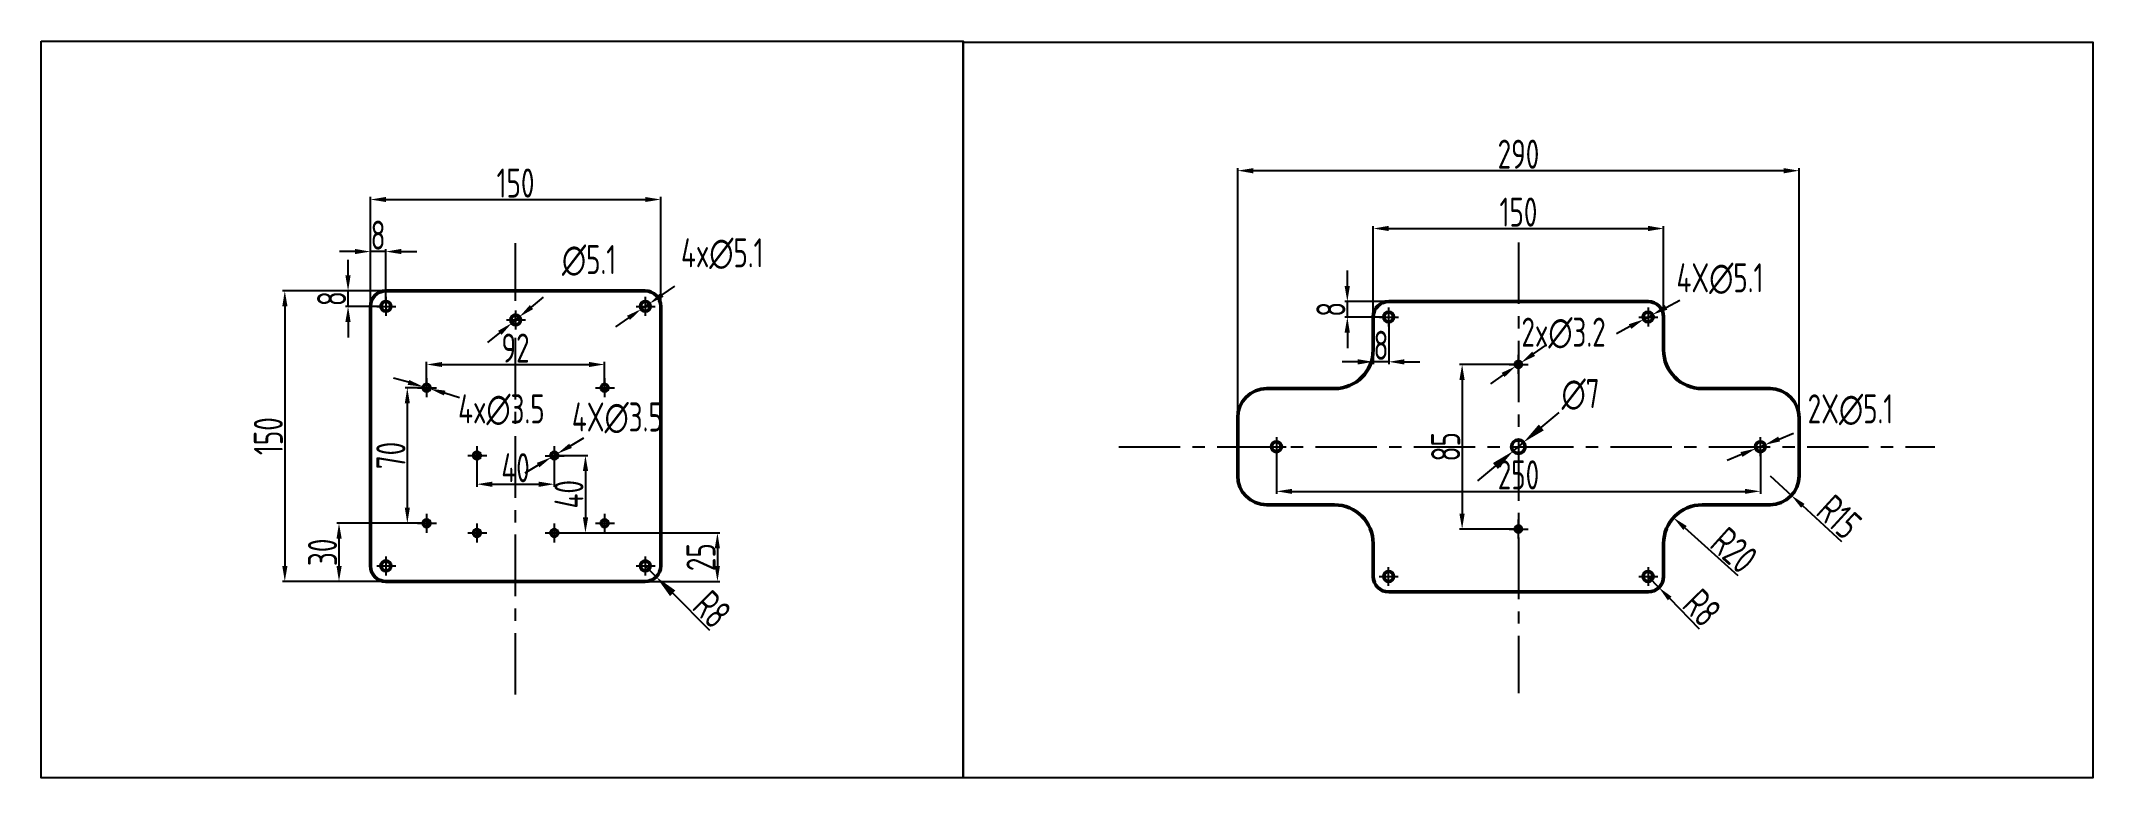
# Model space of a CAD drawing. Header units: millimetres. Extents: x 3110 to 6715, y 2824 to 6057.
# Drawn here: x 3110 to 4170, y 2824 to 3205 of the extents above; entities outside this region: 1.
import ezdxf

# ---------------------------------------------------------------- set-up
doc = ezdxf.new("R2010")
doc.units = ezdxf.units.MM
doc.linetypes.add('CENTER', pattern=[50.8, 31.75, -6.35, 6.35, -6.35])
doc.layers.get('0').update_dxf_attribs({"lineweight": 50})
doc.layers.add('中心线层', color=1, linetype='CENTER', lineweight=25)
doc.layers.add('标注层', color=3, linetype='Continuous', lineweight=25)
doc.layers.add('图框_外框线', color=7, linetype='Continuous')
doc.styles.get("Standard").update_dxf_attribs({"font": 'txt', "bigfont": 'gbcbig.shx'})
doc.styles.add('陈杰（2）', font='gbenor.shx', dxfattribs={"width": 0.8, "bigfont": 'gbcbig.shx'})
doc.dimstyles.new('ISO-25', dxfattribs={"dimtxt": 2.5, "dimasz": 2.5, "dimexe": 1.25, "dimexo": 0.625, "dimtad": 1, "dimtxsty": 'Standard', "dimcen": 2.5, "dimadec": 0, "dimazin": 0, "dimtfac": 1, "dimtmove": 0, "dimatfit": 3, "dimfxl": 1, "dimarcsym": 0})
doc.dimstyles.new('ISO-25$3', dxfattribs={"dimtxt": 15, "dimasz": 12, "dimexe": 1.25, "dimexo": 2, "dimgap": 1, "dimtad": 1, "dimtih": 1, "dimtoh": 1, "dimdsep": 46, "dimtxsty": '陈杰（2）', "dimcen": 2.5, "dimadec": 0, "dimazin": 0, "dimtfac": 1, "dimtmove": 2, "dimatfit": 3, "dimfxl": 1, "dimarcsym": 0})

# ---------------------------------------------------------------- blocks, each defined once
blk = doc.blocks.new('*D6')
at = {"layer": 'Defpoints', "color": 0, "transparency": 16777216}
for p in [(3430, 3123), (3280, 3067.8), (3430, 3067.8)]:
    blk.add_point(p, dxfattribs=at)
at = {"layer": '标注层', "color": 0, "lineweight": -2, "transparency": 16777216}
for p, q in [((3280, 3069.8), (3280, 3124.3)), ((3288, 3123), (3422, 3123)), ((3430, 3069.8), (3430, 3124.3))]:
    blk.add_line(p, q, dxfattribs=at)
at = {"layer": '标注层', "color": 0, "transparency": 16777216}
for points in [[(3288, 3124.3), (3288, 3121.7), (3280, 3123)], [(3422, 3124.3), (3422, 3121.7), (3430, 3123)]]:
    blk.add_solid(points, dxfattribs=at)
at = {"layer": '标注层', "color": 0, "transparency": 16777216, "insert": (3355, 3131.5), "char_height": 15, "attachment_point": 5, "style": '陈杰（2）'}
blk.add_mtext('150', dxfattribs=at)
blk = doc.blocks.new('*D7')
at = {"layer": 'Defpoints', "color": 0, "transparency": 16777216}
for p in [(3288, 3075.8), (3235.8, 2925.8), (3288, 2925.8)]:
    blk.add_point(p, dxfattribs=at)
at = {"layer": '标注层', "color": 0, "lineweight": -2, "transparency": 16777216}
for p, q in [((3286, 3075.8), (3234.6, 3075.8)), ((3235.8, 3067.8), (3235.8, 2933.8)), ((3286, 2925.8), (3234.6, 2925.8))]:
    blk.add_line(p, q, dxfattribs=at)
at = {"layer": '标注层', "color": 0, "transparency": 16777216}
for points in [[(3234.5, 3067.8), (3237.2, 3067.8), (3235.8, 3075.8)], [(3234.5, 2933.8), (3237.2, 2933.8), (3235.8, 2925.8)]]:
    blk.add_solid(points, dxfattribs=at)
at = {"layer": '标注层', "color": 0, "transparency": 16777216, "insert": (3227.3, 3000.8), "char_height": 15, "attachment_point": 5, "rotation": 90, "style": '陈杰（2）'}
blk.add_mtext('150', dxfattribs=at)
blk = doc.blocks.new('*D8')
at = {"layer": 'Defpoints', "color": 0, "transparency": 16777216}
for p in [(3401, 3037.8), (3309, 3025.8), (3401, 3025.8)]:
    blk.add_point(p, dxfattribs=at)
at = {"layer": '标注层', "color": 0, "lineweight": -2, "transparency": 16777216}
for p, q in [((3309, 3027.8), (3309, 3039.1)), ((3317, 3037.8), (3393, 3037.8)), ((3401, 3027.8), (3401, 3039.1))]:
    blk.add_line(p, q, dxfattribs=at)
at = {"layer": '标注层', "color": 0, "transparency": 16777216}
for points in [[(3317, 3039.1), (3317, 3036.5), (3309, 3037.8)], [(3393, 3039.1), (3393, 3036.5), (3401, 3037.8)]]:
    blk.add_solid(points, dxfattribs=at)
at = {"layer": '标注层', "color": 0, "transparency": 16777216, "insert": (3355, 3046.3), "char_height": 15, "attachment_point": 5, "style": '陈杰（2）'}
blk.add_mtext('92', dxfattribs=at)
blk = doc.blocks.new('圆中心基准')
at = {"layer": '中心线层'}
for p, q in [((3304.3, 3025.8), (3314.1, 3025.8)), ((3309, 3030.7), (3309, 3020.9))]:
    blk.add_line(p, q, dxfattribs=at)
blk = doc.blocks.new('*D11')
at = {"layer": 'Defpoints', "color": 0, "transparency": 16777216}
for p in [(3309, 3025.8), (3299.1, 2955.8), (3309, 2955.8)]:
    blk.add_point(p, dxfattribs=at)
at = {"layer": '标注层', "color": 0, "lineweight": -2, "transparency": 16777216}
for p, q in [((3307, 3025.8), (3297.9, 3025.8)), ((3299.1, 3017.8), (3299.1, 2963.8)), ((3307, 2955.8), (3297.9, 2955.8))]:
    blk.add_line(p, q, dxfattribs=at)
at = {"layer": '标注层', "color": 0, "transparency": 16777216}
for points in [[(3297.8, 3017.8), (3300.4, 3017.8), (3299.1, 3025.8)], [(3297.8, 2963.8), (3300.4, 2963.8), (3299.1, 2955.8)]]:
    blk.add_solid(points, dxfattribs=at)
at = {"layer": '标注层', "color": 0, "transparency": 16777216, "insert": (3290.6, 2990.8), "char_height": 15, "attachment_point": 5, "rotation": 90, "style": '陈杰（2）'}
blk.add_mtext('70', dxfattribs=at)
blk = doc.blocks.new('*D12')
at = {"layer": 'Defpoints', "color": 0, "transparency": 16777216}
for p in [(3309, 2955.8), (3263.8, 2925.8), (3288, 2925.8)]:
    blk.add_point(p, dxfattribs=at)
at = {"layer": '标注层', "color": 0, "lineweight": -2, "transparency": 16777216}
for p, q in [((3307, 2955.8), (3262.6, 2955.8)), ((3263.8, 2947.8), (3263.8, 2933.8)), ((3286, 2925.8), (3262.6, 2925.8))]:
    blk.add_line(p, q, dxfattribs=at)
at = {"layer": '标注层', "color": 0, "transparency": 16777216}
for points in [[(3262.5, 2947.8), (3265.2, 2947.8), (3263.8, 2955.8)], [(3262.5, 2933.8), (3265.2, 2933.8), (3263.8, 2925.8)]]:
    blk.add_solid(points, dxfattribs=at)
at = {"layer": '标注层', "color": 0, "transparency": 16777216, "insert": (3255.3, 2940.8), "char_height": 15, "attachment_point": 5, "rotation": 90, "style": '陈杰（2）'}
blk.add_mtext('30', dxfattribs=at)
blk = doc.blocks.new('*D13')
at = {"layer": 'Defpoints', "color": 0, "transparency": 16777216}
for p in [(3280, 3096.1), (3280, 3067.8), (3288, 3067.8)]:
    blk.add_point(p, dxfattribs=at)
at = {"layer": '标注层', "color": 0, "lineweight": -2, "transparency": 16777216}
for p, q in [((3272, 3096.1), (3264, 3096.1)), ((3280, 3069.8), (3280, 3097.4)), ((3288, 3096.1), (3280, 3096.1)), ((3288, 3069.8), (3288, 3097.4)), ((3296, 3096.1), (3304, 3096.1))]:
    blk.add_line(p, q, dxfattribs=at)
at = {"layer": '标注层', "color": 0, "transparency": 16777216}
for points in [[(3272, 3097.5), (3272, 3094.8), (3280, 3096.1)], [(3296, 3097.5), (3296, 3094.8), (3288, 3096.1)]]:
    blk.add_solid(points, dxfattribs=at)
at = {"layer": '标注层', "color": 0, "transparency": 16777216, "insert": (3284, 3104.6), "char_height": 15, "attachment_point": 5, "style": '陈杰（2）'}
blk.add_mtext('8', dxfattribs=at)
blk = doc.blocks.new('*D14')
at = {"layer": 'Defpoints', "color": 0, "transparency": 16777216}
for p in [(3268.5, 3075.8), (3288, 3075.8), (3288.2, 3067.8)]:
    blk.add_point(p, dxfattribs=at)
at = {"layer": '标注层', "color": 0, "lineweight": -2, "transparency": 16777216}
for p, q in [((3268.5, 3083.8), (3268.5, 3091.8)), ((3286, 3075.8), (3267.2, 3075.8)), ((3268.5, 3067.8), (3268.5, 3075.8)), ((3286.2, 3067.8), (3267.2, 3067.8)), ((3268.5, 3059.8), (3268.5, 3051.8))]:
    blk.add_line(p, q, dxfattribs=at)
at = {"layer": '标注层', "color": 0, "transparency": 16777216}
for points in [[(3267.1, 3083.8), (3269.8, 3083.8), (3268.5, 3075.8)], [(3267.1, 3059.8), (3269.8, 3059.8), (3268.5, 3067.8)]]:
    blk.add_solid(points, dxfattribs=at)
at = {"layer": '标注层', "color": 0, "transparency": 16777216, "insert": (3260, 3071.8), "char_height": 15, "attachment_point": 5, "rotation": 90, "style": '陈杰（2）'}
blk.add_mtext('8', dxfattribs=at)
blk = doc.blocks.new('*D15')
at = {"layer": 'Defpoints', "color": 0, "transparency": 16777216}
for p in [(3419.9, 3066.4), (3424.1, 3069.2)]:
    blk.add_point(p, dxfattribs=at)
at = {"layer": '标注层', "color": 0, "lineweight": -2, "transparency": 16777216}
for p, q in [((3430.7, 3073.8), (3437.3, 3078.3)), ((3419.9, 3066.4), (3424.1, 3069.2)), ((3413.3, 3061.9), (3406.7, 3057.3))]:
    blk.add_line(p, q, dxfattribs=at)
at = {"layer": '标注层', "color": 0, "transparency": 16777216}
for points in [[(3430, 3074.9), (3431.5, 3072.7), (3424.1, 3069.2)], [(3412.6, 3063), (3414.1, 3060.8), (3419.9, 3066.4)]]:
    blk.add_solid(points, dxfattribs=at)
at = {"layer": '标注层', "color": 0, "transparency": 16777216, "insert": (3461.8, 3095), "char_height": 15, "attachment_point": 5, "style": '陈杰（2）'}
blk.add_mtext('4x∅5.1', dxfattribs=at)
blk = doc.blocks.new('*D16')
at = {"layer": 'Defpoints', "color": 0, "transparency": 16777216}
for p in [(3353.1, 3059.2), (3357, 3062.4)]:
    blk.add_point(p, dxfattribs=at)
at = {"layer": '标注层', "color": 0, "lineweight": -2, "transparency": 16777216}
for p, q in [((3363.2, 3067.4), (3369.5, 3072.5)), ((3346.8, 3054.2), (3340.6, 3049.1)), ((3353.1, 3059.2), (3357, 3062.4))]:
    blk.add_line(p, q, dxfattribs=at)
at = {"layer": '标注层', "color": 0, "transparency": 16777216}
for points in [[(3362.4, 3068.5), (3364.1, 3066.4), (3357, 3062.4)], [(3346, 3055.2), (3347.7, 3053.1), (3353.1, 3059.2)]]:
    blk.add_solid(points, dxfattribs=at)
at = {"layer": '标注层', "color": 0, "transparency": 16777216, "insert": (3393, 3091.5), "char_height": 15, "attachment_point": 5, "style": '陈杰（2）'}
blk.add_mtext('∅5.1', dxfattribs=at)
blk = doc.blocks.new('*D17')
at = {"layer": 'Defpoints', "color": 0, "transparency": 16777216}
for p in [(3307.4, 3026.3), (3310.7, 3025.3)]:
    blk.add_point(p, dxfattribs=at)
at = {"layer": '标注层', "color": 0, "lineweight": -2, "transparency": 16777216}
for p, q in [((3299.7, 3028.6), (3292, 3030.8)), ((3307.4, 3026.3), (3310.7, 3025.3)), ((3318.4, 3023.1), (3326.1, 3020.8))]:
    blk.add_line(p, q, dxfattribs=at)
at = {"layer": '标注层', "color": 0, "transparency": 16777216}
for points in [[(3300.1, 3029.8), (3299.3, 3027.3), (3307.4, 3026.3)], [(3318.8, 3024.3), (3318, 3021.8), (3310.7, 3025.3)]]:
    blk.add_solid(points, dxfattribs=at)
at = {"layer": '标注层', "color": 0, "transparency": 16777216, "insert": (3347.7, 3014.4), "char_height": 15, "attachment_point": 5, "style": '陈杰（2）'}
blk.add_mtext('4x∅3.5', dxfattribs=at)
blk = doc.blocks.new('*D18')
at = {"layer": 'Defpoints', "color": 0, "transparency": 16777216}
for p in [(3335, 2992.6), (3375, 2992.6), (3375, 2976)]:
    blk.add_point(p, dxfattribs=at)
at = {"layer": '标注层', "color": 0, "lineweight": -2, "transparency": 16777216}
for p, q in [((3335, 2990.6), (3335, 2974.7)), ((3375, 2990.6), (3375, 2974.7)), ((3343, 2976), (3367, 2976))]:
    blk.add_line(p, q, dxfattribs=at)
at = {"layer": '标注层', "color": 0, "transparency": 16777216}
for points in [[(3343, 2977.3), (3343, 2974.6), (3335, 2976)], [(3367, 2977.3), (3367, 2974.6), (3375, 2976)]]:
    blk.add_solid(points, dxfattribs=at)
at = {"layer": '标注层', "color": 0, "transparency": 16777216, "insert": (3355, 2984.5), "char_height": 15, "attachment_point": 5, "style": '陈杰（2）'}
blk.add_mtext('40', dxfattribs=at)
blk = doc.blocks.new('*D19')
at = {"layer": 'Defpoints', "color": 0, "transparency": 16777216}
for p in [(3375, 2990.8), (3375, 2950.8), (3391.1, 2950.8)]:
    blk.add_point(p, dxfattribs=at)
at = {"layer": '标注层', "color": 0, "lineweight": -2, "transparency": 16777216}
for p, q in [((3377, 2990.8), (3392.4, 2990.8)), ((3391.1, 2982.8), (3391.1, 2958.8)), ((3377, 2950.8), (3392.4, 2950.8))]:
    blk.add_line(p, q, dxfattribs=at)
at = {"layer": '标注层', "color": 0, "transparency": 16777216}
for points in [[(3389.8, 2982.8), (3392.5, 2982.8), (3391.1, 2990.8)], [(3389.8, 2958.8), (3392.5, 2958.8), (3391.1, 2950.8)]]:
    blk.add_solid(points, dxfattribs=at)
at = {"layer": '标注层', "color": 0, "transparency": 16777216, "insert": (3382.6, 2970.8), "char_height": 15, "attachment_point": 5, "rotation": 90, "style": '陈杰（2）'}
blk.add_mtext('40', dxfattribs=at)
blk = doc.blocks.new('*D20')
at = {"layer": 'Defpoints', "color": 0, "transparency": 16777216}
for p in [(3375.2, 2950.8), (3355, 2925.8), (3459.3, 2925.8)]:
    blk.add_point(p, dxfattribs=at)
at = {"layer": '标注层', "color": 0, "lineweight": -2, "transparency": 16777216}
for p, q in [((3377.2, 2950.8), (3460.5, 2950.8)), ((3459.3, 2942.8), (3459.3, 2933.8)), ((3357, 2925.8), (3460.5, 2925.8))]:
    blk.add_line(p, q, dxfattribs=at)
at = {"layer": '标注层', "color": 0, "transparency": 16777216}
for points in [[(3457.9, 2942.8), (3460.6, 2942.8), (3459.3, 2950.8)], [(3457.9, 2933.8), (3460.6, 2933.8), (3459.3, 2925.8)]]:
    blk.add_solid(points, dxfattribs=at)
at = {"layer": '标注层', "color": 0, "transparency": 16777216, "insert": (3450.8, 2938.3), "char_height": 15, "attachment_point": 5, "rotation": 90, "style": '陈杰（2）'}
blk.add_mtext('25', dxfattribs=at)
blk = doc.blocks.new('*D21')
at = {"layer": 'Defpoints', "color": 0, "transparency": 16777216}
for p in [(3373.5, 2989.9), (3376.5, 2991.7)]:
    blk.add_point(p, dxfattribs=at)
at = {"layer": '标注层', "color": 0, "lineweight": -2, "transparency": 16777216}
for p, q in [((3383.4, 2995.8), (3390.3, 2999.9)), ((3373.5, 2989.9), (3376.5, 2991.7)), ((3366.7, 2985.8), (3359.8, 2981.7))]:
    blk.add_line(p, q, dxfattribs=at)
at = {"layer": '标注层', "color": 0, "transparency": 16777216}
for points in [[(3366, 2987), (3367.3, 2984.7), (3373.5, 2989.9)], [(3382.7, 2996.9), (3384.1, 2994.7), (3376.5, 2991.7)]]:
    blk.add_solid(points, dxfattribs=at)
at = {"layer": '标注层', "color": 0, "transparency": 16777216, "insert": (3407.6, 3010.2), "char_height": 15, "attachment_point": 5, "style": '陈杰（2）'}
blk.add_mtext('4X∅3.5', dxfattribs=at)
blk = doc.blocks.new('*D22')
at = {"layer": 'Defpoints', "color": 0, "transparency": 16777216}
for p in [(4018.1, 3137.9), (3728.1, 3010.3), (4018.1, 3010.3)]:
    blk.add_point(p, dxfattribs=at)
at = {"layer": '标注层', "color": 0, "lineweight": -2, "transparency": 16777216}
for p, q in [((3728.1, 3012.3), (3728.1, 3139.1)), ((3736.1, 3137.9), (4010.1, 3137.9)), ((4018.1, 3012.3), (4018.1, 3139.1))]:
    blk.add_line(p, q, dxfattribs=at)
at = {"layer": '标注层', "color": 0, "transparency": 16777216}
for points in [[(3736.1, 3139.2), (3736.1, 3136.5), (3728.1, 3137.9)], [(4010.1, 3139.2), (4010.1, 3136.5), (4018.1, 3137.9)]]:
    blk.add_solid(points, dxfattribs=at)
at = {"layer": '标注层', "color": 0, "transparency": 16777216, "insert": (3873.1, 3146.4), "char_height": 15, "attachment_point": 5, "style": '陈杰（2）'}
blk.add_mtext('290', dxfattribs=at)
blk = doc.blocks.new('*D23')
at = {"layer": 'Defpoints', "color": 0, "transparency": 16777216}
for p in [(3948.1, 3108), (3798.1, 3062.3), (3948.1, 3062.3)]:
    blk.add_point(p, dxfattribs=at)
at = {"layer": '标注层', "color": 0, "lineweight": -2, "transparency": 16777216}
for p, q in [((3798.1, 3064.3), (3798.1, 3109.3)), ((3806.1, 3108), (3940.1, 3108)), ((3948.1, 3064.3), (3948.1, 3109.3))]:
    blk.add_line(p, q, dxfattribs=at)
at = {"layer": '标注层', "color": 0, "transparency": 16777216}
for points in [[(3806.1, 3109.4), (3806.1, 3106.7), (3798.1, 3108)], [(3940.1, 3109.4), (3940.1, 3106.7), (3948.1, 3108)]]:
    blk.add_solid(points, dxfattribs=at)
at = {"layer": '标注层', "color": 0, "transparency": 16777216, "insert": (3873.1, 3116.5), "char_height": 15, "attachment_point": 5, "style": '陈杰（2）'}
blk.add_mtext('150', dxfattribs=at)
blk = doc.blocks.new('*D25')
at = {"layer": 'Defpoints', "color": 0, "transparency": 16777216}
for p in [(3784.7, 3070.3), (3806.1, 3070.3), (3806.1, 3062.3)]:
    blk.add_point(p, dxfattribs=at)
at = {"layer": '标注层', "color": 0, "lineweight": -2, "transparency": 16777216}
for p, q in [((3784.7, 3078.3), (3784.7, 3086.3)), ((3804.1, 3070.3), (3783.4, 3070.3)), ((3784.7, 3062.3), (3784.7, 3070.3)), ((3804.1, 3062.3), (3783.4, 3062.3)), ((3784.7, 3054.3), (3784.7, 3046.3))]:
    blk.add_line(p, q, dxfattribs=at)
at = {"layer": '标注层', "color": 0, "transparency": 16777216}
for points in [[(3783.3, 3078.3), (3786, 3078.3), (3784.7, 3070.3)], [(3783.3, 3054.3), (3786, 3054.3), (3784.7, 3062.3)]]:
    blk.add_solid(points, dxfattribs=at)
at = {"layer": '标注层', "color": 0, "transparency": 16777216, "insert": (3776.2, 3066.3), "char_height": 15, "attachment_point": 5, "rotation": 90, "style": '陈杰（2）'}
blk.add_mtext('8', dxfattribs=at)
blk = doc.blocks.new('*D26')
at = {"layer": 'Defpoints', "color": 0, "transparency": 16777216}
for p in [(3798.1, 3062.3), (3806.1, 3062.3), (3798.1, 3039.2)]:
    blk.add_point(p, dxfattribs=at)
at = {"layer": '标注层', "color": 0, "lineweight": -2, "transparency": 16777216}
for p, q in [((3798.1, 3060.3), (3798.1, 3037.9)), ((3806.1, 3060.3), (3806.1, 3037.9)), ((3790.1, 3039.2), (3782.1, 3039.2)), ((3806.1, 3039.2), (3798.1, 3039.2)), ((3814.1, 3039.2), (3822.1, 3039.2))]:
    blk.add_line(p, q, dxfattribs=at)
at = {"layer": '标注层', "color": 0, "transparency": 16777216}
for points in [[(3790.1, 3040.5), (3790.1, 3037.8), (3798.1, 3039.2)], [(3814.1, 3040.5), (3814.1, 3037.8), (3806.1, 3039.2)]]:
    blk.add_solid(points, dxfattribs=at)
at = {"layer": '标注层', "color": 0, "transparency": 16777216, "insert": (3802.1, 3047.7), "char_height": 15, "attachment_point": 5, "style": '陈杰（2）'}
blk.add_mtext('8', dxfattribs=at)
blk = doc.blocks.new('*D27')
at = {"layer": 'Defpoints', "color": 0, "transparency": 16777216}
for p in [(3422, 2933.8), (3427.7, 2928.1)]:
    blk.add_point(p, dxfattribs=at)
at = {"layer": '标注层', "color": 0, "lineweight": -2, "transparency": 16777216}
for p, q in [((3422, 2933.8), (3427.7, 2928.1)), ((3455.4, 2900.4), (3436.2, 2919.7))]:
    blk.add_line(p, q, dxfattribs=at)
at = {"layer": '标注层', "color": 0, "transparency": 16777216}
blk.add_solid([(3437.6, 2921.1), (3434.8, 2918.2), (3427.7, 2928.1)], dxfattribs=at)
at = {"layer": '标注层', "color": 0, "transparency": 16777216, "insert": (3456.5, 2911.4), "char_height": 15, "attachment_point": 5, "rotation": 314.9616, "style": '陈杰（2）'}
blk.add_mtext('R8', dxfattribs=at)
blk = doc.blocks.new('*D28')
at = {"layer": 'Defpoints', "color": 0, "transparency": 16777216}
for p in [(4003.1, 2980.3), (4014.1, 2970.2)]:
    blk.add_point(p, dxfattribs=at)
at = {"layer": '标注层', "color": 0, "lineweight": -2, "transparency": 16777216}
for p, q in [((4003.1, 2980.3), (4014.1, 2970.2)), ((4040.2, 2946.3), (4020, 2964.8))]:
    blk.add_line(p, q, dxfattribs=at)
at = {"layer": '标注层', "color": 0, "transparency": 16777216}
blk.add_solid([(4020.9, 2965.8), (4019.1, 2963.8), (4014.1, 2970.2)], dxfattribs=at)
at = {"layer": '标注层', "color": 0, "transparency": 16777216, "insert": (4038.8, 2959.1), "char_height": 15, "attachment_point": 5, "rotation": 317.525, "style": '陈杰（2）'}
blk.add_mtext('R15', dxfattribs=at)
blk = doc.blocks.new('*D29')
at = {"layer": 'Defpoints', "color": 0, "transparency": 16777216}
for p in [(3953.2, 2958.7), (3968.1, 2945.3)]:
    blk.add_point(p, dxfattribs=at)
at = {"layer": '标注层', "color": 0, "lineweight": -2, "transparency": 16777216}
blk.add_line((3986.6, 2928.6), (3959.1, 2953.4), dxfattribs=at)
at = {"layer": '标注层', "color": 0, "transparency": 16777216}
blk.add_solid([(3960, 2954.4), (3958.2, 2952.4), (3953.2, 2958.7)], dxfattribs=at)
at = {"layer": '标注层', "color": 0, "transparency": 16777216, "insert": (3984.5, 2941.9), "char_height": 15, "attachment_point": 5, "rotation": 318.0048, "style": '陈杰（2）'}
blk.add_mtext('R20', dxfattribs=at)
blk = doc.blocks.new('*D30')
at = {"layer": 'Defpoints', "color": 0, "transparency": 16777216}
for p in [(3940.1, 2928.3), (3945.7, 2922.6)]:
    blk.add_point(p, dxfattribs=at)
at = {"layer": '标注层', "color": 0, "lineweight": -2, "transparency": 16777216}
for p, q in [((3940.1, 2928.3), (3945.7, 2922.6)), ((3966.7, 2901.2), (3951.3, 2916.9))]:
    blk.add_line(p, q, dxfattribs=at)
at = {"layer": '标注层', "color": 0, "transparency": 16777216}
blk.add_solid([(3952.2, 2917.9), (3950.3, 2916), (3945.7, 2922.6)], dxfattribs=at)
at = {"layer": '标注层', "color": 0, "transparency": 16777216, "insert": (3967.9, 2912.2), "char_height": 15, "attachment_point": 5, "rotation": 314.5248, "style": '陈杰（2）'}
blk.add_mtext('R8', dxfattribs=at)
blk = doc.blocks.new('*D31')
at = {"layer": 'Defpoints', "color": 0, "transparency": 16777216}
for p in [(3748.1, 2995.3), (3998.1, 2995.3), (3998.1, 2972.3)]:
    blk.add_point(p, dxfattribs=at)
at = {"layer": '标注层', "color": 0, "lineweight": -2, "transparency": 16777216}
for p, q in [((3748.1, 2993.3), (3748.1, 2971)), ((3998.1, 2993.3), (3998.1, 2971)), ((3756.1, 2972.3), (3990.1, 2972.3))]:
    blk.add_line(p, q, dxfattribs=at)
at = {"layer": '标注层', "color": 0, "transparency": 16777216}
for points in [[(3756.1, 2973.6), (3756.1, 2971), (3748.1, 2972.3)], [(3990.1, 2973.6), (3990.1, 2971), (3998.1, 2972.3)]]:
    blk.add_solid(points, dxfattribs=at)
at = {"layer": '标注层', "color": 0, "transparency": 16777216, "insert": (3873.1, 2980.8), "char_height": 15, "attachment_point": 5, "style": '陈杰（2）'}
blk.add_mtext('250', dxfattribs=at)
blk = doc.blocks.new('*D32')
at = {"layer": 'Defpoints', "color": 0, "transparency": 16777216}
for p in [(3942.3, 3063.5), (3937.8, 3061.1)]:
    blk.add_point(p, dxfattribs=at)
at = {"layer": '标注层', "color": 0, "lineweight": -2, "transparency": 16777216}
for p, q in [((3937.8, 3061.1), (3942.3, 3063.5)), ((3949.4, 3067.3), (3956.4, 3071)), ((3930.7, 3057.4), (3923.7, 3053.6))]:
    blk.add_line(p, q, dxfattribs=at)
at = {"layer": '标注层', "color": 0, "transparency": 16777216}
for points in [[(3948.7, 3068.5), (3950, 3066.1), (3942.3, 3063.5)], [(3930.1, 3058.6), (3931.4, 3056.2), (3937.8, 3061.1)]]:
    blk.add_solid(points, dxfattribs=at)
at = {"layer": '标注层', "color": 0, "transparency": 16777216, "insert": (3977.2, 3082.1), "char_height": 15, "attachment_point": 5, "style": '陈杰（2）'}
blk.add_mtext('4X∅5.1', dxfattribs=at)
blk = doc.blocks.new('*D33')
at = {"layer": 'Defpoints', "color": 0, "transparency": 16777216}
for p in [(3995.7, 2994.4), (4000.4, 2996.3)]:
    blk.add_point(p, dxfattribs=at)
at = {"layer": '标注层', "color": 0, "lineweight": -2, "transparency": 16777216}
for p, q in [((4007.8, 2999.3), (4015.2, 3002.4)), ((3988.3, 2991.3), (3980.9, 2988.3)), ((3995.7, 2994.4), (4000.4, 2996.3))]:
    blk.add_line(p, q, dxfattribs=at)
at = {"layer": '标注层', "color": 0, "transparency": 16777216}
for points in [[(4007.3, 3000.6), (4008.3, 2998.1), (4000.4, 2996.3)], [(3987.8, 2992.6), (3988.8, 2990.1), (3995.7, 2994.4)]]:
    blk.add_solid(points, dxfattribs=at)
at = {"layer": '标注层', "color": 0, "transparency": 16777216, "insert": (4044.6, 3014.4), "char_height": 15, "attachment_point": 5, "style": '陈杰（2）'}
blk.add_mtext('2X∅5.1', dxfattribs=at)
blk = doc.blocks.new('*D34')
at = {"layer": 'Defpoints', "color": 0, "transparency": 16777216}
for p in [(3870.4, 2993.1), (3875.7, 2997.6)]:
    blk.add_point(p, dxfattribs=at)
at = {"layer": '标注层', "color": 0, "lineweight": -2, "transparency": 16777216}
for p, q in [((3884.9, 3005.3), (3894.1, 3013)), ((3870.4, 2993.1), (3875.7, 2997.6)), ((3861.2, 2985.4), (3852, 2977.7))]:
    blk.add_line(p, q, dxfattribs=at)
at = {"layer": '标注层', "color": 0, "transparency": 16777216}
for points in [[(3883.6, 3006.8), (3886.2, 3003.8), (3875.7, 2997.6)], [(3859.9, 2986.9), (3862.5, 2983.8), (3870.4, 2993.1)]]:
    blk.add_solid(points, dxfattribs=at)
at = {"layer": '标注层', "color": 0, "transparency": 16777216, "insert": (3905.2, 3022.3), "char_height": 15, "attachment_point": 5, "style": '陈杰（2）'}
blk.add_mtext('∅7', dxfattribs=at)
blk = doc.blocks.new('*D37')
at = {"layer": 'Defpoints', "color": 0, "transparency": 16777216}
for p in [(3873.1, 3037.8), (3844, 2952.8), (3873.1, 2952.8)]:
    blk.add_point(p, dxfattribs=at)
at = {"layer": '标注层', "color": 0, "lineweight": -2, "transparency": 16777216}
for p, q in [((3871.1, 3037.8), (3842.7, 3037.8)), ((3844, 3029.8), (3844, 2960.8)), ((3871.1, 2952.8), (3842.7, 2952.8))]:
    blk.add_line(p, q, dxfattribs=at)
at = {"layer": '标注层', "color": 0, "transparency": 16777216}
for points in [[(3842.6, 3029.8), (3845.3, 3029.8), (3844, 3037.8)], [(3842.6, 2960.8), (3845.3, 2960.8), (3844, 2952.8)]]:
    blk.add_solid(points, dxfattribs=at)
at = {"layer": '标注层', "color": 0, "transparency": 16777216, "insert": (3835.5, 2995.3), "char_height": 15, "attachment_point": 5, "rotation": 90, "style": '陈杰（2）'}
blk.add_mtext('85', dxfattribs=at)
blk = doc.blocks.new('*D38')
at = {"layer": 'Defpoints', "color": 0, "transparency": 16777216}
for p in [(3871.7, 3036.9), (3874.4, 3038.7)]:
    blk.add_point(p, dxfattribs=at)
at = {"layer": '标注层', "color": 0, "lineweight": -2, "transparency": 16777216}
for p, q in [((3880.9, 3043.3), (3887.5, 3047.9)), ((3865.2, 3032.4), (3858.6, 3027.8)), ((3871.7, 3036.9), (3874.4, 3038.7))]:
    blk.add_line(p, q, dxfattribs=at)
at = {"layer": '标注层', "color": 0, "transparency": 16777216}
for points in [[(3880.2, 3044.4), (3881.7, 3042.2), (3874.4, 3038.7)], [(3864.4, 3033.5), (3865.9, 3031.3), (3871.7, 3036.9)]]:
    blk.add_solid(points, dxfattribs=at)
at = {"layer": '标注层', "color": 0, "transparency": 16777216, "insert": (3896.4, 3054), "char_height": 15, "attachment_point": 5, "style": '陈杰（2）'}
blk.add_mtext('2x∅3.2', dxfattribs=at)

msp = doc.modelspace()

# ---------------------------------------------------------------- linework, layer by layer
at = {"color": 7, "linetype": 'Continuous'}
for p, q in [((3422.035, 3075.808), (3288.035, 3075.808)), ((3280.035, 3067.808), (3280.035, 2933.808)), ((3430.035, 2933.808), (3430.035, 3067.808)), ((3940.055, 3070.334), (3806.055, 3070.334)), ((3798.055, 3062.334), (3798.055, 3045.334)), ((3948.055, 3045.334), (3948.055, 3062.334)), ((3778.055, 3025.334), (3743.055, 3025.334)), ((3968.055, 3025.334), (4003.055, 3025.334)), ((3728.055, 3010.334), (3728.055, 2980.334)), ((4018.055, 3010.334), (4018.055, 2980.334)), ((3743.055, 2965.334), (3778.055, 2965.334)), ((4003.055, 2965.334), (3968.055, 2965.334)), ((3798.055, 2945.334), (3798.055, 2928.334)), ((3948.055, 2928.334), (3948.055, 2945.334)), ((3288.035, 2925.808), (3422.035, 2925.808)), ((3806.055, 2920.334), (3940.055, 2920.334))]:
    msp.add_line(p, q, dxfattribs=at)
for centre, radius in [((3288.035, 3067.808), 2.55), ((3422.035, 3067.808), 2.55), ((3806.055, 3062.334), 2.55), ((3940.055, 3062.334), 2.55), ((3355.035, 3060.808), 2.55), ((3309.035, 3025.808), 1.75), ((3401.035, 3025.808), 1.75), ((3335.035, 2990.808), 1.75), ((3375.035, 2990.808), 1.75), ((3748.055, 2995.334), 2.55), ((3873.055, 2995.334), 3.5), ((3998.055, 2995.334), 2.55), ((3309.035, 2955.808), 1.75), ((3401.035, 2955.808), 1.75), ((3335.035, 2950.808), 1.75), ((3375.035, 2950.808), 1.75), ((3288.035, 2933.808), 2.55), ((3422.035, 2933.808), 2.55), ((3806.055, 2928.334), 2.55), ((3940.055, 2928.334), 2.55)]:
    msp.add_circle(centre, radius, dxfattribs=at)
for centre in [(3873.055, 3037.834), (3873.055, 2952.834)]:
    msp.add_circle(centre, 1.6)
for centre, radius, start, end in [((3288.035, 3067.808), 8, 90, 180), ((3422.035, 3067.808), 8, 0, 90), ((3806.055, 3062.334), 8, 90, 180), ((3940.055, 3062.334), 8, 0, 90), ((3778.055, 3045.334), 20, 270, 0), ((3968.055, 3045.334), 20, 180, 270), ((3743.055, 3010.334), 15, 90, 180), ((4003.055, 3010.334), 15, 0, 90), ((3743.055, 2980.334), 15, 180, 270), ((4003.055, 2980.334), 15, 270, 0), ((3778.055, 2945.334), 20, 0, 90), ((3968.055, 2945.334), 20, 90, 180), ((3288.035, 2933.808), 8, 180, 270), ((3422.035, 2933.808), 8, 270, 0), ((3806.055, 2928.334), 8, 180, 270), ((3940.055, 2928.334), 8, 270, 0)]:
    msp.add_arc(centre, radius, start, end, dxfattribs=at)
at = {"layer": '中心线层'}
for p, q in [((3355.035, 2867.394), (3355.035, 3100.505)), ((3873.055, 3100.824), (3873.055, 2868.027)), ((3666.62, 2995.334), (4088.168, 2995.334))]:
    msp.add_line(p, q, dxfattribs=at)
at = {"layer": '图框_外框线'}
for points in [[(3109.88, 3204.823), (3586.184, 3204.823), (3586.184, 2824.304), (3109.88, 2824.304)], [(3586.184, 3204.304), (4169.88, 3204.304), (4169.88, 2824.304), (3586.184, 2824.304)]]:
    msp.add_lwpolyline(points, close=True, dxfattribs=at)

# ---------------------------------------------------------------- block references
at = {"layer": '中心线层'}
for p in [(3401.035, 3025.808), (-21, 42), (46, 35), (113, 42), (497.02, 36.525), (631.02, 36.525), (564.02, 12.025), (0, 0), (92, 0), (439.02, -30.475), (689.02, -30.475), (26, -35), (66, -35.093), (0, -70), (92, -70), (564.02, -72.975), (26, -75), (66, -75), (-21, -92), (113, -92), (496.864, -97.475), (631.02, -97.475)]:
    msp.add_blockref('圆中心基准', p, dxfattribs=at)

# ---------------------------------------------------------------- dimensions: what is measured, and where the dimension line sits
at = {"layer": '标注层'}
for base, p1, p2, picture, middle in [((4018.055, 3137.875), (3728.055, 3010.334), (4018.055, 3010.334), '*D22', (3873.055, 3137.875)), ((3998.055, 2972.29), (3748.055, 2995.334), (3998.055, 2995.334), '*D31', (3873.055, 2972.29))]:
    dim = msp.add_linear_dim(base=base, p1=p1, p2=p2, dimstyle='ISO-25', override={"dimtxt": 15, "dimasz": 8, "dimexo": 2, "dimgap": 1, "dimdsep": 46, "dimtxsty": '陈杰（2）'}, dxfattribs=at)
    dim.commit()
    dim.dimension.update_dxf_attribs({"geometry": picture, "text_midpoint": middle, "dimtype": 160})
for base, p1, p2, picture, middle in [((3430.035, 3123.009), (3280.035, 3067.808), (3430.035, 3067.808), '*D6', (3355.035, 3131.509)), ((3948.055, 3108.027), (3798.055, 3062.334), (3948.055, 3062.334), '*D23', (3873.055, 3116.527)), ((3280.035, 3096.128), (3288.035, 3067.808), (3280.035, 3067.808), '*D13', (3284.035, 3104.628)), ((3401.035, 3037.815), (3309.035, 3025.808), (3401.035, 3025.808), '*D8', (3355.035, 3046.315)), ((3798.055, 3039.175), (3806.055, 3062.334), (3798.055, 3062.334), '*D26', (3802.055, 3047.675)), ((3375.035, 2975.967), (3335.035, 2992.558), (3375.035, 2992.558), '*D18', (3355.035, 2984.467))]:
    dim = msp.add_linear_dim(base=base, p1=p1, p2=p2, dimstyle='ISO-25', override={"dimtxt": 15, "dimasz": 8, "dimexo": 2, "dimgap": 1, "dimdsep": 46, "dimtxsty": '陈杰（2）'}, dxfattribs=at)
    dim.commit()
    dim.dimension.update_dxf_attribs({"geometry": picture, "text_midpoint": middle})
dim = msp.add_diameter_dim_2p(p1=(3353.053, 3059.205), p2=(3357.017, 3062.412), dimstyle='ISO-25$3', override={"dimasz": 8}, dxfattribs=at)
dim.commit()
dim.dimension.update_dxf_attribs({"geometry": '*D16', "text_midpoint": (3392.979, 3091.508), "dimtype": 163})
for p1, p2, text, picture, middle in [((3419.93, 3066.369), (3424.14, 3069.248), '4x<>', '*D15', (3461.814, 3095.016)), ((3937.803, 3061.137), (3942.307, 3063.53), '4X<>', '*D32', (3977.163, 3082.056)), ((3871.74, 3036.923), (3874.37, 3038.745), '2x<>', '*D38', (3896.362, 3053.979)), ((3307.356, 3026.303), (3310.713, 3025.313), '4x<>', '*D17', (3347.671, 3014.413)), ((3995.696, 2994.365), (4000.414, 2996.302), '2X<>', '*D33', (4044.605, 3014.442)), ((3373.531, 2989.913), (3376.539, 2991.704), '4X<>', '*D21', (3407.567, 3010.18))]:
    dim = msp.add_diameter_dim_2p(p1=p1, p2=p2, text=text, dimstyle='ISO-25$3', override={"dimasz": 8}, dxfattribs=at)
    dim.commit()
    dim.dimension.update_dxf_attribs({"geometry": picture, "text_midpoint": middle, "dimtype": 163})
for base, p1, p2, picture, middle in [((3268.459, 3075.808), (3288.191, 3067.808), (3288.035, 3075.808), '*D14', (3259.959, 3071.808)), ((3784.668, 3070.334), (3806.055, 3062.334), (3806.055, 3070.334), '*D25', (3776.168, 3066.334)), ((3235.828, 2925.808), (3288.035, 3075.808), (3288.035, 2925.808), '*D7', (3227.328, 3000.808)), ((3843.951, 2952.834), (3873.055, 3037.834), (3873.055, 2952.834), '*D37', (3835.451, 2995.334)), ((3391.138, 2950.808), (3375.035, 2990.808), (3375.035, 2950.808), '*D19', (3382.638, 2970.808)), ((3263.833, 2925.808), (3309.035, 2955.808), (3288.035, 2925.808), '*D12', (3255.333, 2940.808)), ((3459.263, 2925.808), (3375.191, 2950.808), (3355.035, 2925.808), '*D20', (3450.763, 2938.308))]:
    dim = msp.add_linear_dim(base=base, p1=p1, p2=p2, angle=90, dimstyle='ISO-25', override={"dimtxt": 15, "dimasz": 8, "dimexo": 2, "dimgap": 1, "dimdsep": 46, "dimtxsty": '陈杰（2）'}, dxfattribs=at)
    dim.commit()
    dim.dimension.update_dxf_attribs({"geometry": picture, "text_midpoint": middle})
dim = msp.add_diameter_dim_2p(p1=(3870.373, 2993.085), p2=(3875.737, 2997.582), dimstyle='ISO-25$3', dxfattribs=at)
dim.commit()
dim.dimension.update_dxf_attribs({"geometry": '*D34', "text_midpoint": (3905.183, 3022.264), "dimtype": 163})
dim = msp.add_linear_dim(base=(3299.109, 2955.808), p1=(3309.035, 3025.808), p2=(3309.035, 2955.808), angle=90, dimstyle='ISO-25', override={"dimtxt": 15, "dimasz": 8, "dimexo": 2, "dimgap": 1, "dimdsep": 46, "dimtxsty": '陈杰（2）'}, dxfattribs=at)
dim.commit()
dim.dimension.update_dxf_attribs({"geometry": '*D11', "text_midpoint": (3299.109, 2990.808), "dimtype": 160})
for center, mpoint, picture, middle in [((4003.055, 2980.334), (4014.119, 2970.205), '*D28', (4038.819, 2959.115)), ((3940.055, 2928.334), (3945.665, 2922.63), '*D30', (3967.853, 2912.193))]:
    dim = msp.add_radius_dim(center=center, mpoint=mpoint, dimstyle='ISO-25', override={"dimtxt": 15, "dimasz": 8, "dimexo": 2, "dimgap": 1, "dimdsep": 46, "dimtxsty": '陈杰（2）'}, dxfattribs=at)
    dim.commit()
    dim.dimension.update_dxf_attribs({"geometry": picture, "text_midpoint": middle})
for center, mpoint, override, picture, middle in [((3968.055, 2945.334), (3953.191, 2958.715), {"dimtxt": 15, "dimasz": 8, "dimexo": 2, "dimgap": 1, "dimdsep": 46, "dimtxsty": '陈杰（2）'}, '*D29', (3978.834, 2935.63)), ((3422.035, 2933.808), (3427.688, 2928.148), {"dimtxt": 15, "dimasz": 12, "dimexo": 2, "dimgap": 1, "dimdsep": 46, "dimtxsty": '陈杰（2）'}, '*D27', (3450.45, 2905.355))]:
    dim = msp.add_radius_dim(center=center, mpoint=mpoint, dimstyle='ISO-25', override=override, dxfattribs=at)
    dim.commit()
    dim.dimension.update_dxf_attribs({"geometry": picture, "text_midpoint": middle, "dimtype": 164})

doc.saveas('drawing.dxf')
